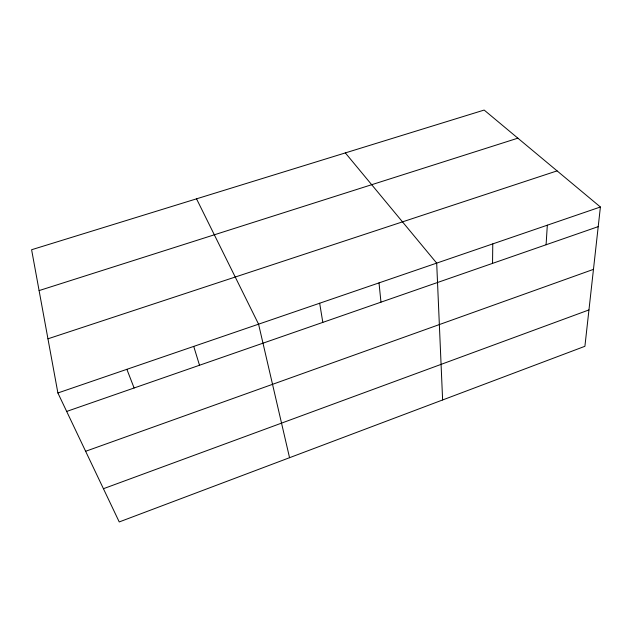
<?xml version="1.0" encoding="UTF-8"?>
<svg xmlns="http://www.w3.org/2000/svg" width="632" height="632" viewBox="0 0 632 632"><rect width="100%" height="100%" fill="white"/><g stroke="black" fill="none" stroke-linecap="round" stroke-linejoin="round"><path stroke-width="0.95" d="M492.549 263.37L492.77 243.889M546.087 244.758L547.32 225.19M600.4 206.996L584.908 346.297L119.235 521.937L57.891 392.97L31.6 249.735L484.159 110.063L600.4 206.996L57.891 392.97M103.427 488.71L588.953 309.925M85.628 451.288L593.464 269.366M66.676 411.432L598.22 226.635M47.953 338.807L557.084 170.877M39.097 290.586L517.869 138.171M345.333 152.905L436.688 263.117L442.621 399.969M196.528 198.835L258.575 324.177L289.551 457.702M126.874 369.325L134.11 387.993M193.732 346.407L199.515 365.249M319.666 303.234L322.818 322.383M379.01 282.891L380.97 302.159"/></g></svg>
